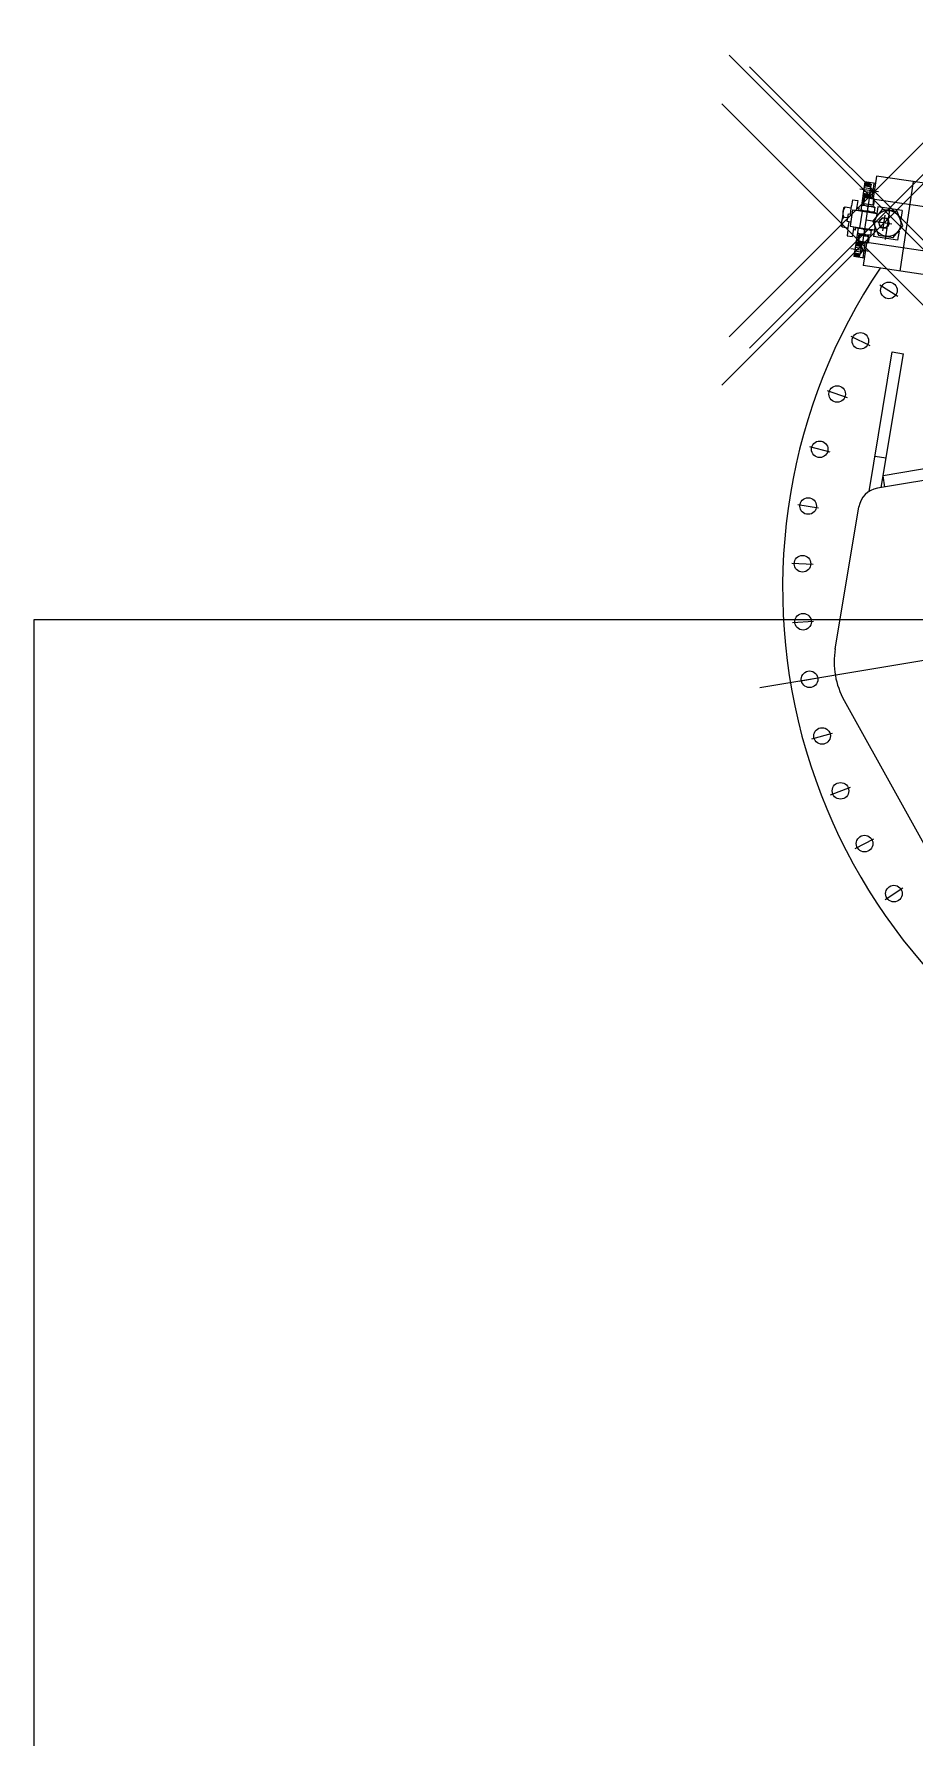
# Model space of a CAD drawing. Extents: x 475189 to 476029, y 1007718 to 1008015.
# Drawn here: x 475661.33 to 475667.59, y 1007976.03 to 1007988.14 of the extents above; entities that cross this region are included whole.
import ezdxf

# ---------------------------------------------------------------- set-up
doc = ezdxf.new("R2010")
doc.units = 0
doc.header["$LTSCALE"] = 2
doc.header["$MEASUREMENT"] = 0
doc.header["$PDMODE"] = 3
doc.header["$PDSIZE"] = -7
doc.layers.get('0').update_dxf_attribs({"linetype": 'CONTINUOUS', "lineweight": 0})
doc.layers.add('RED-1', color=1, linetype='CONTINUOUS')

msp = doc.modelspace()

# ---------------------------------------------------------------- linework, layer by layer
at = {"color": 8}
for p, q in [((475667.236, 1007987.087), (475667.206, 1007986.886)), ((475667.23, 1007987.047), (475667.273, 1007987.041)), ((475667.232, 1007987.06), (475667.275, 1007987.054)), ((475667.233, 1007987.069), (475667.275, 1007987.063)), ((475667.233, 1007987.066), (475667.269, 1007987.061)), ((475667.233, 1007987.064), (475667.269, 1007987.058)), ((475667.234, 1007987.074), (475667.276, 1007987.068)), ((475667.234, 1007987.072), (475667.275, 1007987.065)), ((475667.235, 1007987.082), (475667.272, 1007987.077)), ((475667.235, 1007987.079), (475667.277, 1007987.073)), ((475667.235, 1007987.077), (475667.276, 1007987.071)), ((475667.31, 1007987.076), (475667.236, 1007987.087)), ((475667.236, 1007987.085), (475667.272, 1007987.079)), ((475667.275, 1007987.054), (475667.267, 1007987.001)), ((475667.274, 1007987.054), (475667.286, 1007987.025)), ((475667.28, 1007987.057), (475667.283, 1007987.072)), ((475667.3, 1007987.077), (475667.284, 1007986.971)), ((475667.318, 1007987.129), (475667.295, 1007986.97)), ((475668.047, 1007987.02), (475667.318, 1007987.129)), ((475667.578, 1007987.09), (475667.483, 1007986.454)), ((475667.132, 1007986.859), (475667.14, 1007986.918)), ((475667.147, 1007986.959), (475667.14, 1007986.918)), ((475667.147, 1007986.959), (475667.184, 1007986.954)), ((475667.184, 1007986.954), (475667.173, 1007986.885)), ((475667.225, 1007986.921), (475667.212, 1007986.923)), ((475667.218, 1007986.641), (475667.27, 1007986.987)), ((475667.236, 1007986.979), (475667.22, 1007986.981)), ((475667.221, 1007986.987), (475667.258, 1007986.981)), ((475667.221, 1007986.984), (475667.258, 1007986.979)), ((475667.222, 1007986.995), (475667.265, 1007986.988)), ((475667.222, 1007986.992), (475667.264, 1007986.986)), ((475667.222, 1007986.989), (475667.264, 1007986.983)), ((475667.223, 1007987), (475667.265, 1007986.994)), ((475667.223, 1007986.997), (475667.265, 1007986.991)), ((475667.224, 1007987.007), (475667.267, 1007987.001)), ((475667.224, 1007987.005), (475667.261, 1007987)), ((475667.224, 1007987.003), (475667.261, 1007986.997)), ((475667.224, 1007986.932), (475667.23, 1007986.974)), ((475667.298, 1007986.921), (475667.224, 1007986.932)), ((475667.225, 1007986.921), (475667.294, 1007986.91)), ((475667.226, 1007987.021), (475667.269, 1007987.014)), ((475667.229, 1007986.931), (475667.228, 1007986.923)), ((475667.229, 1007986.931), (475667.236, 1007986.979)), ((475667.293, 1007986.921), (475667.229, 1007986.931)), ((475667.23, 1007986.974), (475667.236, 1007986.979)), ((475667.235, 1007986.973), (475667.23, 1007986.974)), ((475667.299, 1007986.964), (475667.235, 1007986.973)), ((475667.3, 1007986.969), (475667.236, 1007986.979)), ((475667.254, 1007986.878), (475667.259, 1007986.915)), ((475667.286, 1007987.025), (475667.267, 1007987.001)), ((475667.27, 1007986.987), (475667.272, 1007986.998)), ((475667.293, 1007986.921), (475667.291, 1007986.913)), ((475667.293, 1007986.921), (475667.3, 1007986.969)), ((475667.298, 1007986.921), (475667.304, 1007986.963)), ((475667.299, 1007986.964), (475667.304, 1007986.963)), ((475667.299, 1007986.964), (475667.299, 1007986.964)), ((475668.031, 1007986.854), (475667.304, 1007986.963)), ((475667.075, 1007986.84), (475667.065, 1007986.778)), ((475667.073, 1007986.84), (475667.112, 1007986.835)), ((475667.084, 1007986.902), (475667.075, 1007986.84)), ((475667.084, 1007986.902), (475667.095, 1007986.91)), ((475667.095, 1007986.91), (475667.138, 1007986.904)), ((475667.116, 1007986.861), (475667.108, 1007986.808)), ((475667.108, 1007986.808), (475667.135, 1007986.804)), ((475667.115, 1007986.746), (475667.124, 1007986.806)), ((475667.116, 1007986.861), (475667.143, 1007986.857)), ((475667.147, 1007986.889), (475667.13, 1007986.772)), ((475667.147, 1007986.889), (475667.189, 1007986.883)), ((475667.192, 1007986.904), (475667.177, 1007986.906)), ((475667.192, 1007986.904), (475667.189, 1007986.883)), ((475667.189, 1007986.883), (475667.32, 1007986.863)), ((475667.198, 1007986.887), (475667.197, 1007986.881)), ((475667.198, 1007986.887), (475667.309, 1007986.87)), ((475667.216, 1007986.879), (475667.198, 1007986.762)), ((475667.398, 1007986.792), (475667.244, 1007986.815)), ((475667.307, 1007986.908), (475667.294, 1007986.91)), ((475667.307, 1007986.908), (475667.301, 1007986.871)), ((475667.309, 1007986.87), (475667.309, 1007986.865)), ((475667.427, 1007986.787), (475667.316, 1007986.804)), ((475667.327, 1007986.911), (475667.318, 1007986.845)), ((475667.5, 1007986.885), (475667.327, 1007986.911)), ((475667.363, 1007986.74), (475667.38, 1007986.851)), ((475667.398, 1007986.792), (475667.371, 1007986.796)), ((475667.381, 1007986.677), (475667.415, 1007986.906)), ((475667.5, 1007986.885), (475667.49, 1007986.819)), ((475667.065, 1007986.778), (475667.073, 1007986.767)), ((475667.073, 1007986.767), (475667.117, 1007986.761)), ((475667.115, 1007986.746), (475667.109, 1007986.705)), ((475667.109, 1007986.705), (475667.146, 1007986.699)), ((475667.13, 1007986.772), (475667.172, 1007986.766)), ((475667.156, 1007986.768), (475667.146, 1007986.699)), ((475667.169, 1007986.745), (475667.153, 1007986.747)), ((475667.187, 1007986.758), (475667.157, 1007986.557)), ((475667.169, 1007986.745), (475667.172, 1007986.766)), ((475667.172, 1007986.766), (475667.303, 1007986.746)), ((475667.18, 1007986.765), (475667.179, 1007986.759)), ((475667.29, 1007986.743), (475667.179, 1007986.759)), ((475667.195, 1007986.719), (475667.181, 1007986.721)), ((475667.19, 1007986.709), (475667.184, 1007986.667)), ((475667.196, 1007986.708), (475667.189, 1007986.66)), ((475667.265, 1007986.698), (475667.19, 1007986.709)), ((475667.195, 1007986.719), (475667.264, 1007986.709)), ((475667.196, 1007986.708), (475667.197, 1007986.716)), ((475667.259, 1007986.699), (475667.196, 1007986.708)), ((475667.235, 1007986.751), (475667.229, 1007986.714)), ((475667.259, 1007986.699), (475667.252, 1007986.651)), ((475667.265, 1007986.698), (475667.258, 1007986.655)), ((475667.259, 1007986.699), (475667.261, 1007986.707)), ((475667.277, 1007986.707), (475667.264, 1007986.709)), ((475667.277, 1007986.707), (475667.282, 1007986.744)), ((475667.291, 1007986.748), (475667.29, 1007986.743)), ((475667.305, 1007986.764), (475667.296, 1007986.699)), ((475667.468, 1007986.673), (475667.296, 1007986.699)), ((475667.478, 1007986.738), (475667.468, 1007986.673)), ((475667.157, 1007986.559), (475667.194, 1007986.554)), ((475667.231, 1007986.546), (475667.157, 1007986.557)), ((475667.158, 1007986.567), (475667.2, 1007986.561)), ((475667.158, 1007986.564), (475667.199, 1007986.558)), ((475667.158, 1007986.562), (475667.194, 1007986.556)), ((475667.159, 1007986.575), (475667.201, 1007986.569)), ((475667.159, 1007986.572), (475667.201, 1007986.566)), ((475667.159, 1007986.57), (475667.2, 1007986.563)), ((475667.16, 1007986.58), (475667.196, 1007986.575)), ((475667.16, 1007986.578), (475667.196, 1007986.572)), ((475667.161, 1007986.583), (475667.203, 1007986.577)), ((475667.163, 1007986.597), (475667.205, 1007986.59)), ((475667.167, 1007986.623), (475667.209, 1007986.617)), ((475667.169, 1007986.641), (475667.206, 1007986.636)), ((475667.169, 1007986.638), (475667.206, 1007986.633)), ((475667.169, 1007986.636), (475667.211, 1007986.63)), ((475667.17, 1007986.646), (475667.212, 1007986.64)), ((475667.17, 1007986.644), (475667.212, 1007986.637)), ((475667.171, 1007986.654), (475667.214, 1007986.648)), ((475667.171, 1007986.652), (475667.213, 1007986.645)), ((475667.171, 1007986.649), (475667.213, 1007986.643)), ((475667.172, 1007986.66), (475667.209, 1007986.654)), ((475667.172, 1007986.657), (475667.209, 1007986.652)), ((475667.189, 1007986.666), (475667.184, 1007986.667)), ((475667.184, 1007986.667), (475667.189, 1007986.66)), ((475667.253, 1007986.656), (475667.189, 1007986.666)), ((475667.252, 1007986.651), (475667.189, 1007986.66)), ((475667.203, 1007986.577), (475667.211, 1007986.63)), ((475667.203, 1007986.577), (475667.222, 1007986.601)), ((475667.222, 1007986.601), (475667.211, 1007986.63)), ((475667.236, 1007986.653), (475667.22, 1007986.547)), ((475667.247, 1007986.652), (475667.223, 1007986.493)), ((475667.985, 1007986.547), (475667.248, 1007986.657)), ((475667.253, 1007986.656), (475667.253, 1007986.656)), ((475667.253, 1007986.656), (475667.258, 1007986.655)), ((475667.952, 1007986.383), (475667.223, 1007986.493)), ((475667.342, 1007986.356), (475667.469, 1007986.276)), ((475667.135, 1007985.991), (475667.27, 1007985.924)), ((475667.265, 1007984.888), (475667.43, 1007985.879)), ((475667.351, 1007984.915), (475667.509, 1007985.866)), ((475667.43, 1007985.879), (475667.509, 1007985.866)), ((475666.968, 1007985.606), (475667.109, 1007985.554)), ((475670.77, 1007985.486), (475667.325, 1007984.91)), ((475670.757, 1007985.565), (475667.365, 1007984.999)), ((475666.842, 1007985.206), (475666.987, 1007985.168)), ((475667.307, 1007985.139), (475667.386, 1007985.126)), ((475667.378, 1007984.919), (475667.365, 1007984.999)), ((475666.758, 1007984.795), (475666.906, 1007984.772)), ((475667.025, 1007983.768), (475667.193, 1007984.778)), ((475666.717, 1007984.377), (475666.867, 1007984.37)), ((475666.489, 1007983.494), (475670.724, 1007984.201)), ((475666.721, 1007983.957), (475666.871, 1007983.966)), ((475666.768, 1007983.54), (475666.916, 1007983.565)), ((475667.088, 1007983.402), (475668.192, 1007981.413)), ((475666.859, 1007983.13), (475667.004, 1007983.17)), ((475666.992, 1007982.732), (475667.132, 1007982.787)), ((475667.166, 1007982.35), (475667.299, 1007982.42)), ((475667.379, 1007981.989), (475667.504, 1007982.071))]:
    msp.add_line(p, q, dxfattribs=at)
for points in [[(475667.199, 1007987.038), (475667.332, 1007987.018)], [(475667.304, 1007986.963), (475667.3, 1007986.969)], [(475667.135, 1007986.614), (475667.268, 1007986.594)], [(475667.258, 1007986.655), (475667.252, 1007986.651)]]:
    msp.add_lwpolyline(points, dxfattribs=at)
for points in [[(475667.437, 1007986.692), (475667.504, 1007986.776), (475667.465, 1007986.876), (475667.359, 1007986.891), (475667.292, 1007986.808), (475667.331, 1007986.708)], [(475667.386, 1007986.758), (475667.411, 1007986.79), (475667.396, 1007986.827), (475667.357, 1007986.833), (475667.332, 1007986.802), (475667.346, 1007986.764)]]:
    msp.add_lwpolyline(points, close=True, dxfattribs=at)
for centre, radius in [((475667.398, 1007986.792), 0.0928), ((475667.371, 1007986.796), 0.0352), ((475667.406, 1007986.316), 0.059), ((475667.203, 1007985.958), 0.059), ((475667.038, 1007985.58), 0.059), ((475666.914, 1007985.187), 0.059), ((475666.832, 1007984.784), 0.059), ((475666.792, 1007984.374), 0.059), ((475666.796, 1007983.962), 0.059), ((475666.842, 1007983.553), 0.059), ((475666.931, 1007983.15), 0.059), ((475667.062, 1007982.76), 0.059), ((475667.233, 1007982.385), 0.059), ((475667.442, 1007982.03), 0.059)]:
    msp.add_circle(centre, radius, dxfattribs=at)
for centre, radius, start, end in [((475667.228, 1007986.87), 0.0495, 52.0002, 110.2581), ((475667.225, 1007986.923), 0.00268, 261.4831, 351.4831), ((475667.14, 1007986.794), 0.0713, 140.9872, 201.7156), ((475667.15, 1007986.865), 0.0713, 140.9872, 201.7156), ((475667.238, 1007986.94), 0.0583, 237.0626, 285.9037), ((475667.286, 1007986.933), 0.0586, 237.1125, 285.8538), ((475667.276, 1007986.864), 0.0487, 51.7675, 111.1988), ((475667.294, 1007986.913), 0.00268, 171.4831, 261.4831), ((475667.214, 1007986.776), 0.0583, 237.0626, 285.9037), ((475667.203, 1007986.706), 0.0495, 52.0002, 110.2581), ((475667.194, 1007986.717), 0.00268, 351.4831, 81.4831), ((475667.261, 1007986.769), 0.0586, 237.1125, 285.8538), ((475667.251, 1007986.699), 0.0487, 51.7675, 111.1988), ((475667.263, 1007986.706), 0.00268, 81.4831, 171.4831), ((475670.724, 1007984.201), 4.074, 146.0756, 243.831), ((475667.351, 1007984.752), 0.161, 99.4831, 170.5586), ((475667.58, 1007983.676), 0.563, 170.5586, 209.0366)]:
    msp.add_arc(centre, radius, start, end, dxfattribs=at)
at = {"color": 8, "linetype": 'ByBlock'}
for p in [(475667.27, 1007986.987), (475667.415, 1007986.906), (475667.218, 1007986.643)]:
    msp.add_point(p, dxfattribs=at)
at = {"layer": 'RED-1', "color": 8}
for p, q in [((475661.329, 1007944.305), (475661.329, 1007983.977)), ((475661.329, 1007983.977), (475667.762, 1007983.977))]:
    msp.add_line(p, q, dxfattribs=at)

doc.saveas('drawing.dxf')
